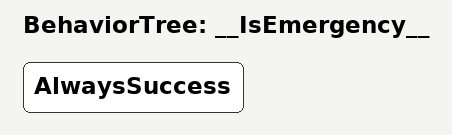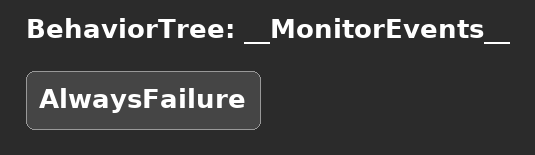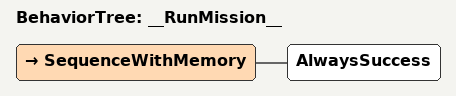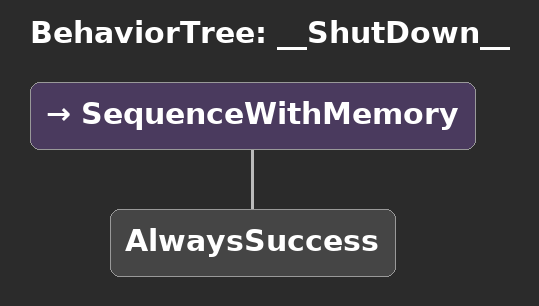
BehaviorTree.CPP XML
<BehaviorTree ID="__IsEmergency__">
  <AlwaysSuccess/>
</BehaviorTree>

<BehaviorTree ID="__MonitorEvents__">
  <AlwaysFailure/>
</BehaviorTree>

<BehaviorTree ID="__RunMission__">
  <SequenceWithMemory>
    <AlwaysSuccess/>
  </SequenceWithMemory>
</BehaviorTree>

<BehaviorTree ID="__ShutDown__">
  <SequenceWithMemory>
    <AlwaysSuccess/>
  </SequenceWithMemory>
</BehaviorTree>
